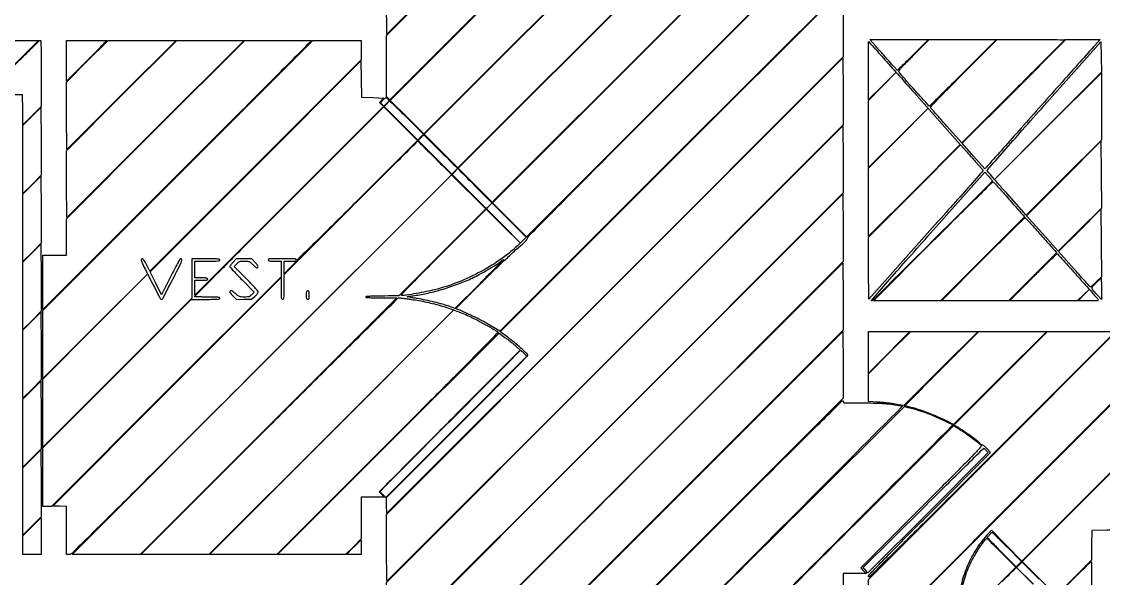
# Model space of a CAD drawing. Extents: x 0 to 1066, y 0 to 761.
# Drawn here: x 537.1 to 656.9, y 433.2 to 494.9 of the extents above; entities that cross this region are included whole.
import ezdxf

# ---------------------------------------------------------------- set-up
doc = ezdxf.new("R2010")
doc.units = 0
doc.header["$MEASUREMENT"] = 0

msp = doc.modelspace()

# ---------------------------------------------------------------- linework, layer by layer
for points in [[(600.95112, 410.81262, -0.000089), (616.037122, 425.89329, -0.000148), (628.744622, 438.584265, -0.000001), (640.296976, 450.11472, -0.338934), (640.332386, 450.119381, -0.005469), (640.366959, 450.098956, -0.000114), (640.537955, 449.995339, -0.000266), (640.737751, 449.874064, -0.000179), (640.965755, 449.735389, -0.016802), (641.532212, 449.363945, -0.006436), (642.295384, 448.81116, -0.004794), (643.029515, 448.253851, -0.045935), (643.31648, 447.98613, -0.382941), (643.315834, 447.781526, -0.006999), (642.515888, 446.920399, -0.005357), (641.039675, 445.408016, -0.000354), (636.740494, 441.102994), (630.019527, 434.382426), (630.331133, 434.063313), (630.642739, 433.7442), (629.356569, 433.7442), (628.0704, 433.7442), (628.0704, 432.073395)], [(583.19021, 347.6214), (607.5126, 371.9439, -0.000083), (616.842058, 381.270304, -0.000138), (624.702941, 389.121666, -0.000001), (631.847775, 396.253869, -0.198682), (631.878066, 396.2664, -0.195815), (631.907834, 396.254277, -0.000184), (632.448699, 395.72577, -0.001797), (633.051965, 395.131597, -0.001097), (633.760158, 394.425958), (635.599174, 392.585516), (618.633062, 375.623608, -0.000131), (607.527997, 364.527096, -0.002245)], [(183.390323, 95.266879, 0.000001), (192.989143, 95.254457, 0.000118)], [(602.75385, 427.759222, -0.000134), (616.922857, 441.920975, -0.001043), (623.542189, 448.505856, -0.000171), (627.957041, 452.876464, -0.583461), (628.074434, 452.843175), (628.120768, 452.6523), (630.316334, 452.645828, -0.00347), (631.408401, 452.635029, -0.007771), (632.237611, 452.608179, -0.010028), (632.905385, 452.562723, -0.015095), (633.4848, 452.49391, -0.002236), (633.86644, 452.435109, -0.003099), (634.208021, 452.378743, -0.001933), (634.494689, 452.328469, -0.038629), (634.58063, 452.306095, -0.553531), (634.5958, 452.240649, -0.000009), (624.335169, 441.937576, -0.000373), (611.84875, 429.418626, -0.000139), (594.268763, 411.828863)], [(329.859243, 95.267872, -0.000023), (352.558836, 95.240684, -0.000004), (375.624384, 95.211821, -0.198594)], [(479.458836, 95.240684, -0.000004), (502.524384, 95.211821, -0.198594)], [(733.258836, 95.240684, -0.000004), (756.324384, 95.211821, -0.198594)], [(289.192229, 95.24091, -0.000004), (312.172908, 95.212432, -0.198597)], [(416.092229, 95.24091, -0.000004), (439.072908, 95.212432, -0.198597)], [(542.992229, 95.24091, -0.000004), (565.972908, 95.212432, -0.198597)], [(606.442229, 95.24091, -0.000004), (629.422908, 95.212432, -0.198597)], [(669.892229, 95.24091, -0.000004), (692.872908, 95.212432, -0.198597)], [(375.865972, 145.56135, -0.000139), (375.849221, 127.376659, -0.000232), (375.823742, 112.056445, -0.000003), (375.794083, 98.149601, -0.198357)], [(645.701484, 432.887361, -0.000974), (646.823903, 434.000399, -0.000054), (647.836872, 435.000778, -0.197259), (647.867134, 435.0132, -0.195823), (647.897132, 435.000983, -0.000183), (648.443523, 434.467045, -0.001793), (649.052931, 433.866799, -0.001094), (649.768354, 433.153947)]]:
    msp.add_lwpolyline(points, format="xyb")
for points in [[(409.06215, 749.15415), (40.8618, 749.132981), (40.8618, 380.65769), (40.8618, 12.1824), (501.2973, 12.1824), (961.7328, 12.1824), (961.7328, 380.646631), (961.7328, 749.110861), (961.41555, 749.1633, 0.040886), (961.153339, 749.184871, 0.000002), (934.190609, 749.194398, 0.000089), (904.448031, 749.199508, 0.000054), (869.1804, 749.195529, -0.000029), (813.61687, 749.186499, -0.000004), (696.10453, 749.175037, -0.000004), (556.774728, 749.163736, -0.000004)], [(609.057454, 479.583682), (590.0427, 460.575409), (588.964527, 461.234581, 0.0137), (588.214643, 461.665277, 0.008179), (587.300976, 462.138149, 0.00796), (586.328221, 462.602434, 0.009434), (585.394383, 463.008894), (585.145266, 463.111778), (588.103871, 466.045939, -0.002361), (589.310858, 467.231703, -0.0026), (590.490929, 468.368236, -0.00242), (591.508821, 469.329063, -0.013213), (592.075388, 469.831321, 0.005881), (592.550274, 470.240028, 0.018595), (592.854564, 470.529001, 0.023325), (593.044583, 470.742454, 0.168697), (593.090594, 470.869889, -0.19425), (593.161706, 471.039993, -0.000109), (597.10688, 475.028739, -0.001037), (602.301088, 480.256284, -0.00028), (610.560494, 488.525023), (628.0281, 505.99281), (628.050154, 502.292383), (628.072208, 498.591955)], [(602.797044, 465.702418), (577.5219, 440.426842), (577.497594, 441.291045), (577.473287, 442.155248), (585.301944, 449.984244, 0.000591), (588.303665, 452.993198, 0.000976), (590.830932, 455.542481, 0.000054), (593.102343, 457.843144, 0.197222), (593.1306, 457.911995, 0.208129), (593.056111, 458.083191, 0.004425), (592.362411, 458.718062, 0.010803), (591.614465, 459.361843, 0.014468), (590.90753, 459.910672), (590.08036, 460.515319), (609.05423, 479.489358), (628.0281, 498.463397), (628.050144, 494.720696), (628.072189, 490.977995)], [(539.2404, 489.134728), (539.2404, 485.474455), (538.22709, 484.463785), (537.213779, 483.453114), (537.19074, 485.099607), (537.1677, 486.7461), (535.096994, 486.768798), (533.026288, 486.791495), (536.027147, 489.793248, -0.001656), (537.185282, 490.944077, -0.00269), (538.177699, 491.913235, -0.000412), (539.061519, 492.765694, -0.194009), (539.134203, 492.795, -0.401748), (539.193761, 492.737935, -0.003436), (539.218636, 492.044876, -0.006087), (539.236029, 491.011607, -0.001164)], [(569.1888, 492.77376, -0.198728), (569.182618, 492.75882, -0.000001), (564.81498, 488.384992, -0.000111), (560.008591, 483.573948, -0.000067), (554.2992, 477.8631), (539.4096, 462.97368), (539.4096, 465.99804), (539.4096, 469.0224), (540.7209, 469.0224), (542.0322, 469.0224), (542.0322, 471.031515), (542.0322, 473.04063), (551.909114, 482.917815), (561.786029, 492.795), (565.487414, 492.795, -0.000538), (566.906714, 492.793474, -0.000897), (568.101518, 492.788761, -0.000032), (569.18011, 492.782501, -0.412496)], [(574.6878, 491.716235), (574.6878, 490.637471), (562.978366, 478.928266), (551.268932, 467.219061), (550.921922, 467.909231, 0.012536), (550.775412, 468.183282, 0.021195), (550.637467, 468.404091, 0.018595), (550.516844, 468.566789, 0.227728), (550.448956, 468.5994, 0.100331), (550.400889, 468.589657, 0.09824), (550.36, 468.561932, 0.097635), (550.33261, 468.52053, 0.09776), (550.323, 468.471849, 0.117929), (550.401077, 468.145416, 0.001436), (551.395461, 466.199505, 0.000757), (552.429345, 464.198009, 0.28012), (552.5649, 464.1156, 0.28012), (552.700455, 464.198009, 0.000757), (553.734339, 466.199505, 0.001436), (554.728723, 468.145416, 0.117929), (554.8068, 468.471849, 0.098238), (554.797142, 468.520529, 0.097753), (554.769625, 468.561932, 0.098131), (554.728544, 468.589659, 0.099844), (554.680248, 468.5994, 0.266047), (554.599021, 468.552888, 0.004305), (554.326524, 468.079262, 0.008746), (553.990505, 467.458283, 0.003644), (553.557996, 466.609384), (552.562296, 464.619368), (551.930642, 465.891713), (551.298988, 467.164058), (562.972244, 478.837695), (574.6455, 490.511333), (574.6878, 488.501816), (574.7301, 486.4923), (575.983833, 486.45), (577.237565, 486.4077), (576.977536, 486.15889), (576.717508, 485.910081), (576.927152, 485.69126), (577.136796, 485.472439), (566.690898, 475.026798), (556.245, 464.581157), (556.245, 465.405878), (556.245, 466.2306), (556.9641, 466.2306, 0.00643), (557.343186, 466.235475, 0.037256), (557.5422, 466.255482, 0.088943), (557.646721, 466.293883, 0.266366), (557.6832, 466.3575, 0.266366), (557.646721, 466.421117, 0.088943), (557.5422, 466.459518, 0.037256), (557.343186, 466.479525, 0.00643), (556.9641, 466.4844), (556.245, 466.4844), (556.245, 467.415), (556.245, 468.3456), (557.6409, 468.3456, 0.002745), (558.412682, 468.349837, 0.019923), (558.783, 468.368673, 0.041306), (558.983757, 468.403801, 0.341131), (559.0368, 468.4725, 0.350929), (558.981054, 468.542144, 0.034985), (558.7548, 468.576535, 0.017834), (558.341769, 468.595234, 0.002394), (557.4717, 468.5994), (555.9066, 468.5994), (555.9066, 466.420787), (555.9066, 464.242175), (547.6581, 455.994), (539.4096, 447.745825), (539.4096, 451.510134), (539.4096, 455.274444), (545.22585, 461.112072), (551.0421, 466.9497), (545.22585, 461.154832), (539.4096, 455.359963), (539.4096, 459.124342), (539.4096, 462.888721), (554.36256, 477.841861), (569.315521, 492.795), (572.00166, 492.795), (574.6878, 492.795)], [(546.516, 492.773251, -0.197693), (546.509747, 492.758055, -0.000032), (545.857442, 492.099685, -0.000753), (545.133718, 491.371523, -0.000455), (544.2741, 490.5108), (542.0322, 488.270097), (542.0322, 490.532549), (542.0322, 492.795), (544.2741, 492.795, -0.000909), (545.133758, 492.793437, -0.001516), (545.857442, 492.788611, -0.000093), (546.507153, 492.782188, -0.411267)], [(636.190528, 486.714427), (641.035279, 481.268355), (635.948739, 476.181815), (630.8622, 471.095276), (630.8622, 474.859491), (630.8622, 478.623707), (634.18275, 481.965803), (637.5033, 485.3079), (634.18275, 482.008907), (630.8622, 478.709913), (630.8622, 482.431071), (630.8622, 486.152229), (632.40615, 487.718164), (633.9501, 489.284098), (632.40615, 487.762181), (630.8622, 486.240263), (630.8622, 489.452554), (630.8622, 492.664846), (631.103989, 492.412673, -0.008838), (631.286614, 492.215338, -0.000072), (632.697897, 490.634792, -0.00026), (634.316122, 488.820063, -0.000167)], [(635.8113, 491.1876, -0.001327), (635.159749, 490.538889, -0.002166), (634.603371, 489.992625, -0.000267), (634.105951, 489.508979, -0.195127), (634.072974, 489.4956, -0.206639), (634.041446, 489.509211, -0.000965), (633.792038, 489.774909, -0.004247), (633.509808, 490.081927, -0.002645), (633.18388, 490.44644, 0.000384), (632.81339, 490.864582, 0.000268), (632.394876, 491.335686, 0.00027), (631.993111, 491.786957, 0.000561), (631.679138, 492.13844), (631.015577, 492.8796), (634.258645, 492.8796), (637.501714, 492.8796)], [(641.3526, 489.1995, -0.000633), (639.938258, 487.788455, -0.001045), (638.739436, 486.600429, -0.000062), (637.658143, 485.533611, -0.197129), (637.623498, 485.5194, -0.212764), (637.561063, 485.547228, -0.000096), (636.000618, 487.283713, -0.000643), (634.555998, 488.896092, -0.02543), (634.256132, 489.268094, -0.29304), (634.247447, 489.419043, -0.048246), (634.422626, 489.670185, -0.018222), (634.821994, 490.105883, -0.001648), (635.862758, 491.154467), (637.586352, 492.8796), (641.309161, 492.8796), (645.031971, 492.8796)], [(652.6044, 492.858215, -0.198431), (652.598197, 492.843201, -0.000005), (650.931081, 491.16993, -0.000293), (649.092247, 489.326503, -0.000176), (646.907995, 487.140894), (641.211589, 481.444957), (639.522089, 483.334129, -0.000917), (638.869493, 484.06655, -0.001415), (638.30834, 484.702288, -0.000432), (637.823311, 485.255894, -0.0436), (637.762667, 485.338814, -0.336354), (637.774055, 485.447273, -0.001733), (638.560745, 486.279932, -0.004889), (639.651363, 487.404076, -0.001315), (641.404662, 489.166964), (645.116579, 492.8796), (648.860489, 492.8796, -0.000535), (650.296095, 492.878063, -0.000893), (651.504626, 492.873318, -0.000032), (652.59565, 492.867016, -0.412504)], [(656.228871, 492.56235, 0.007884), (656.001169, 492.315033, 0.000068), (654.282304, 490.387469, 0.000238), (652.309451, 488.172353, 0.000154), (650.025599, 485.604, -0.000103), (647.749853, 483.044244, -0.000165), (645.803199, 480.85701, -0.00003), (644.082273, 478.924914, -0.008876), (643.93911, 478.769835), (643.754424, 478.57677), (642.499947, 479.985037), (641.245469, 481.393304), (646.988151, 487.136452), (652.730833, 492.8796), (654.630586, 492.8796), (656.530339, 492.8796)], [(650.723902, 483.321876), (644.7789, 477.3555), (650.72205, 483.277273), (656.6652, 489.199047), (656.6652, 485.476553), (656.6652, 481.754059), (652.49865, 477.591666), (648.3321, 473.429272), (646.1748, 475.857686, -0.001951), (645.347765, 476.796004, -0.003141), (644.651207, 477.602703, -0.000597), (644.043498, 478.317232, -0.177735), (644.0175, 478.388057, -0.182032), (644.044818, 478.460608, -0.000074), (645.868918, 480.538746, -0.001104), (647.903612, 482.845817, -0.00067), (650.3202, 485.566378), (656.6229, 492.642741), (656.645902, 490.965496), (656.668904, 489.288251)], [(574.222281, 475.027784, -0.000896), (571.447303, 472.262156, -0.002033), (569.336701, 470.183168, -0.000239), (567.566094, 468.45486, -0.590376), (567.511747, 468.471302, 0.348971), (567.351983, 468.602868, 0.004253), (565.923835, 468.615559, 0.004184), (564.496119, 468.604155, 0.409431), (564.3666, 468.4725, 0.266366), (564.403079, 468.408883, 0.088943), (564.5076, 468.370482, 0.037256), (564.706614, 468.350475, 0.00643), (565.0857, 468.3456), (565.8048, 468.3456), (565.8048, 467.478555), (565.8048, 466.61151), (553.093755, 453.900255), (540.382711, 441.189), (539.896155, 441.189), (539.4096, 441.189), (539.4096, 444.424788), (539.4096, 447.660576), (547.636787, 455.888088), (555.863975, 464.1156), (557.450387, 464.1156, 0.002356), (558.332838, 464.119759, 0.017601), (558.751248, 464.138442, 0.034286), (558.980742, 464.172743, 0.352017), (559.0368, 464.2425, 0.341131), (558.983757, 464.311199, 0.041306), (558.783, 464.346327, 0.019923), (558.412682, 464.365163, 0.002745), (557.6409, 464.3694, -0.004252), (557.105651, 464.373951, -0.007082), (556.655046, 464.388001, -0.002005), (556.26934, 464.407048, -0.398672), (556.245, 464.432723, -0.198113), (556.263302, 464.477101, -0.000013), (559.320288, 467.552808, -0.00047), (562.699812, 470.946463, -0.000283), (566.714067, 474.965368), (577.183134, 485.43469), (579.044298, 483.573527), (580.905462, 481.712363)], [(579.551926, 484.419975), (581.580629, 482.389949), (581.26407, 482.07339), (580.947511, 481.756831), (579.088062, 483.614839), (577.228613, 485.472847), (577.544457, 485.813373), (577.8603, 486.1539), (577.518949, 485.837251), (577.177598, 485.520602), (576.991024, 485.707176), (576.804451, 485.893749), (577.074021, 486.171874, -0.01541), (577.183819, 486.278384, -0.020194), (577.290788, 486.368301, -0.018145), (577.383807, 486.435035, -0.147569), (577.433407, 486.45, -0.192717), (577.494431, 486.425572, -0.000634), (578.09277, 485.85368, -0.003342), (578.76771, 485.198225, -0.002072)], [(587.315306, 476.656596), (592.962839, 471.008591), (592.179569, 470.236871, -0.040111), (590.27383, 468.638871, -0.030576), (587.960589, 467.199908, -0.029788), (585.414425, 466.014301, -0.032179), (582.8094, 465.174401, -0.011984), (581.897061, 464.966943, -0.006542), (580.769051, 464.754052, -0.005253), (579.699592, 464.578228, -0.038129), (579.180693, 464.5386, -0.653317), (579.1417, 464.627489, -0.004441), (579.899551, 465.436271, -0.005149), (581.151243, 466.721758, -0.000741), (583.739796, 469.318295), (588.518929, 474.097991), (590.422915, 472.215845), (592.3269, 470.3337), (590.44419, 472.23825), (588.56148, 474.1428), (588.85794, 474.459), (589.1544, 474.7752), (588.8382, 474.47874), (588.522, 474.18228), (586.640015, 476.062872), (584.758029, 477.943463), (585.073864, 478.283982), (585.3897, 478.6245), (585.049173, 478.308657), (584.708647, 477.992813), (582.85224, 479.850659), (580.995834, 481.708505), (581.284713, 482.006553, -0.007596), (581.398821, 482.120758, -0.011245), (581.502566, 482.217049, -0.006609), (581.591686, 482.294028, -0.176608), (581.620682, 482.3046, -0.19782), (581.653625, 482.291036, -0.000024), (583.312903, 480.645499, -0.000647), (585.146457, 478.82224, -0.000391)], [(584.734369, 477.883935), (588.477526, 474.140069), (583.656871, 469.31997), (578.836215, 464.499872), (578.094458, 464.492172, 0.000979), (576.497551, 464.472471, 0.007008), (575.726043, 464.450625, 0.00596), (575.247081, 464.424619, 0.394965), (575.1954, 464.3694, 0.395292), (575.231713, 464.330645, 0.003921), (575.644814, 464.306995, 0.008777), (576.179526, 464.289989, 0.00356), (576.908456, 464.2848), (578.621511, 464.2848), (564.4089, 450.072), (550.196289, 435.8592), (546.431558, 435.8592), (542.666828, 435.8592), (563.689864, 456.90345), (584.7129, 477.9477), (563.647436, 456.90345, -0.000134), (550.914911, 444.190584, -0.001486), (545.803771, 439.120308, -0.000582), (542.618435, 435.98647, -0.196493), (542.307086, 435.8592), (542.0322, 435.8592), (542.0322, 438.520925), (542.0322, 441.182651), (541.270317, 441.206975), (540.508434, 441.2313), (553.156617, 453.878894), (565.8048, 466.526488), (565.8048, 465.321044, 0.002375), (565.808404, 464.562368, 0.032499), (565.828919, 464.28743, 0.125086), (565.879794, 464.163074, 0.237728), (565.974, 464.1156, 0.25695), (566.069128, 464.167942, 0.111023), (566.119447, 464.308571, 0.028622), (566.139705, 464.618612, 0.002005), (566.1432, 465.49017), (566.1432, 466.864739), (573.524369, 474.24627, -0.000272), (576.357684, 477.076644, -0.000451), (578.749903, 479.459475, -0.000012), (580.918348, 481.615413, -0.198155), (580.948375, 481.6278, -0.197412), (580.978267, 481.615519, -0.000045), (582.078182, 480.52804, -0.000886), (583.296052, 479.319444, -0.000536)], [(642.697954, 479.396706), (643.578009, 478.403319), (643.417054, 478.197116, -0.015822), (643.284498, 478.037945, -0.000047), (641.489239, 476.01628, -0.000275), (639.459406, 473.733418, -0.000172), (637.0803, 471.062556), (630.9045, 464.134198), (630.882384, 467.571123), (630.860268, 471.008048), (635.958384, 476.110448), (641.0565, 481.212848), (641.4372, 480.80147, -0.003031), (641.640216, 480.579409, -0.000785), (641.964585, 480.219127, -0.000798), (642.333101, 479.807197, -0.000813)], [(644.5674, 477.248652, -0.199583), (644.499641, 477.085662, -0.000038), (637.922566, 470.543428, -0.00003), (631.331052, 463.988603, -0.283309), (631.204996, 463.959035, -0.535307), (631.192388, 464.005298, -0.000115), (632.992677, 466.069743, -0.001619), (635.013039, 468.370399, -0.000964), (637.432622, 471.097125), (643.761301, 478.201532), (644.16435, 477.75647, -0.006542), (644.318794, 477.581378, -0.009714), (644.449004, 477.423711, -0.00533), (644.553978, 477.288516, -0.163833)], [(646.267332, 475.392791, -0.000583), (646.87559, 474.707128, -0.00083), (647.414279, 474.096418, -0.000457), (647.868452, 473.578845, -0.01235), (647.985172, 473.438751), (648.145844, 473.235919), (643.501661, 468.59116), (638.857477, 463.9464), (635.134992, 463.9464), (631.412507, 463.9464), (638.0109, 470.5452, -0.000358), (640.544592, 473.075422, -0.000594), (642.685831, 475.205602, -0.00002), (644.624427, 477.129457, -0.19791), (644.659729, 477.144, -0.209701), (644.693556, 477.12916, -0.000326), (645.152767, 476.629582, -0.002458), (645.666686, 476.064201, -0.001506)], [(604.566148, 444.799086), (581.060106, 421.293044), (580.179303, 421.422108, 0.006459), (579.776336, 421.475847, 0.003726), (579.290085, 421.530637, 0.003723), (578.801068, 421.578373, 0.006226), (578.38905, 421.610331), (577.4796, 421.669491), (577.4796, 423.455642), (577.4796, 425.241794), (602.75385, 450.516178), (628.0281, 475.790562), (628.050145, 472.047844), (628.072189, 468.305127)], [(656.096748, 466.042705, -0.007099), (655.873481, 465.824012, -0.011154), (655.674927, 465.643244, -0.005383), (655.504168, 465.497811, -0.259934), (655.461521, 465.489782, -0.127278), (655.41732, 465.51847, -0.000315), (654.906312, 466.076699, -0.001972), (654.332086, 466.709776, -0.001223), (653.66271, 467.4573), (651.928889, 469.4031), (654.275895, 471.751345), (656.6229, 474.099589), (656.644943, 470.358468), (656.666986, 466.617346)], [(649.771361, 471.460405, -0.000347), (650.367223, 470.788497, -0.000474), (650.902917, 470.182431, -0.000307), (651.352287, 469.672426, -0.00554), (651.494235, 469.507475), (651.700839, 469.261941), (649.044073, 466.60417), (646.387307, 463.9464), (642.664695, 463.9464), (638.942082, 463.9464), (643.5522, 468.5571, -0.000471), (645.323203, 470.324991, -0.00078), (646.821722, 471.813407, -0.000035), (648.1763, 473.154474, -0.197592), (648.208705, 473.1678, -0.21013), (648.239849, 473.154106, -0.000291), (648.68687, 472.666253, -0.002324), (649.186683, 472.115022, -0.001422)], [(560.492614, 468.236648, 0.015877), (560.356286, 468.088618, 0.020428), (560.241179, 467.943826, 0.018695), (560.156184, 467.817823, 0.139915), (560.1366, 467.749206, 0.185067), (560.167811, 467.66777, 0.002508), (560.533781, 467.264545, 0.006713), (560.970461, 466.800888, 0.004315), (561.488705, 466.274393), (562.840809, 464.92427), (562.571909, 464.646835, -0.029574), (562.39822, 464.487638, -0.090524), (562.258754, 464.411049, -0.068415), (562.080347, 464.377656, -0.012103), (561.739315, 464.3694, -0.014137), (561.391045, 464.379249, -0.071691), (561.201191, 464.417671, -0.077097), (561.036331, 464.507032, -0.017799), (560.791179, 464.7078, 0.027824), (560.359317, 465.04725, 0.334425), (560.160426, 465.040297, 0.412921), (560.141765, 464.866888, 0.029704), (560.499352, 464.471614), (560.862104, 464.1156), (561.704902, 464.11907), (562.5477, 464.122539), (562.90725, 464.447814, 0.022054), (563.044896, 464.583843, 0.026586), (563.161182, 464.723583, 0.026806), (563.244731, 464.8491, 0.13422), (563.2668, 464.929833, 0.179832), (563.228406, 465.033129, 0.004355), (562.886557, 465.422553, 0.008704), (562.460121, 465.883479, 0.005177), (561.937149, 466.418177), (560.607499, 467.749779), (560.896245, 468.04769, -0.025489), (561.082785, 468.221487, -0.09044), (561.224203, 468.302213, -0.072173), (561.401242, 468.337035, -0.012529), (561.742981, 468.3456, -0.013596), (562.098671, 468.335926, -0.083582), (562.276883, 468.295858, -0.086716), (562.429256, 468.200129, -0.015211), (562.6746, 467.9649, 0.013557), (562.825675, 467.819092, 0.018241), (562.970578, 467.696031, 0.015481), (563.095728, 467.603505, 0.152585), (563.157514, 467.5842, 0.309684), (563.245521, 467.644491, 0.184829), (563.246049, 467.776708, 0.074264), (563.128548, 467.986874, 0.029502), (562.910786, 468.236648), (562.554771, 468.5994), (561.7017, 468.5994), (560.848629, 468.5994)], [(587.76531, 465.814413), (585.065912, 463.114025), (584.508706, 463.312049, 0.015545), (583.719971, 463.565032, 0.009572), (582.777726, 463.81584, 0.009454), (581.80305, 464.035946, 0.01272), (580.912522, 464.195931, -0.002455), (580.493944, 464.26229, -0.00388), (580.135779, 464.323734, -0.001016), (579.824436, 464.380289, -0.152075), (579.792583, 464.397017, -0.602038), (579.797612, 464.413363, -0.002952), (580.01138, 464.452842, -0.00764), (580.270789, 464.495088, -0.004341), (580.585812, 464.538672, 0.024492), (582.085132, 464.808051, 0.016544), (583.764555, 465.254508, 0.016307), (585.448405, 465.822862, 0.020553), (586.963901, 466.462237, 0.014273), (587.759519, 466.865262, 0.007206), (588.739853, 467.415982, 0.006251), (589.658012, 467.964787, 0.034378), (590.1273, 468.299798, -0.006852), (590.227574, 468.380059, -0.009806), (590.318826, 468.448239, -0.00614), (590.396673, 468.502623, -0.131973), (590.422904, 468.511758, -0.69191), (590.427937, 468.500867, -0.00008), (589.65948, 467.720667, -0.001137), (588.797481, 466.849745, -0.000673)], [(654.01366, 466.691896, -0.000255), (654.859962, 465.739647, -0.000392), (655.591799, 464.91404, -0.000125), (656.225263, 464.19792, -0.011389), (656.316009, 464.090446, -0.337692), (656.318031, 464.015814, -0.205548), (656.238553, 463.968054, -0.031727), (655.983087, 463.949573, -0.002196), (655.260626, 463.9464), (654.089135, 463.9464), (654.721506, 464.60205), (655.353877, 465.2577), (654.675217, 464.60205), (653.996557, 463.9464), (650.23424, 463.9464), (646.471923, 463.9464), (649.093628, 466.569128, -0.001381), (650.102887, 467.573219, -0.002281), (650.96167, 468.415179, -0.00023), (651.731447, 469.162335, -0.291044), (651.771376, 469.170578, -0.118551), (651.810072, 469.14417, -0.000144), (652.453166, 468.433688, -0.001285), (653.171438, 467.635577, -0.000789)], [(567.4968, 468.322465, -0.194883), (567.490386, 468.306635, -0.000389), (567.29799, 468.108482, -0.002616), (567.079477, 467.886121, -0.001609), (566.82, 467.6265), (566.1432, 466.953669), (566.1432, 467.649635), (566.1432, 468.3456), (566.82, 468.3456, -0.003203), (567.079517, 468.343937, -0.005339), (567.29799, 468.338804, -0.001145), (567.48774, 468.331883, -0.40291)], [(607.36194, 439.980883), (586.651691, 419.270634), (585.682295, 419.735514, 0.01308), (584.791368, 420.134448, 0.011719), (583.847811, 420.501947, 0.011963), (582.912725, 420.816028, 0.015903), (582.048, 421.053779, -0.002681), (581.737169, 421.130462, -0.00412), (581.469005, 421.200501, -0.00145), (581.23881, 421.263371, -0.112245), (581.205554, 421.28124, -0.434041), (581.204538, 421.310112, -0.000002), (588.060941, 428.187872, -0.000242), (595.615726, 435.75879, -0.000145), (604.597454, 444.745781), (628.0281, 468.17657), (628.050145, 464.433851), (628.072189, 460.691132)], [(656.6652, 465.283112), (656.6652, 464.081825), (656.22105, 464.578118, -0.006287), (655.718315, 465.154292, -0.151825), (655.635411, 465.348473, -0.21009), (655.693979, 465.530065, -0.013697), (656.08115, 465.942723, -0.002057), (656.288667, 466.150386, -0.003319), (656.467239, 466.325282, -0.000623), (656.625595, 466.47795, -0.193842), (656.641606, 466.4844, -0.408031), (656.651263, 466.474945, -0.00038), (656.658269, 466.131522, -0.003069), (656.663504, 465.743746, -0.00184)], [(568.5966, 464.5809, 0.009792), (568.601803, 464.315244, 0.077556), (568.625441, 464.194912, 0.189837), (568.676619, 464.137028, 0.118451), (568.7658, 464.1156, 0.118451), (568.854981, 464.137028, 0.189837), (568.906159, 464.194912, 0.077556), (568.929797, 464.315244, 0.009792), (568.935, 464.5809, 0.009792), (568.929797, 464.846556, 0.077556), (568.906159, 464.966887, 0.189837), (568.854981, 465.024772, 0.118451), (568.7658, 465.0462, 0.118451), (568.676619, 465.024772, 0.189837), (568.625441, 464.966887, 0.077556), (568.601803, 464.846556, 0.009792)], [(580.250906, 464.110512, -0.019124), (581.940528, 463.808133, -0.017896), (583.640387, 463.37206, -0.018051), (585.288925, 462.820248, -0.020457), (586.8246, 462.170956, -0.01387), (587.62252, 461.766987, -0.006559), (588.629723, 461.204243, -0.002488), (589.637968, 460.616733, -0.121756), (589.802775, 460.45535, -0.346284), (589.795775, 460.393751, -0.00003), (586.238107, 456.796929, -0.000844), (582.292786, 452.822104, -0.000507), (577.596582, 448.116282), (565.339719, 435.8592), (561.617309, 435.8592), (557.894898, 435.8592), (571.430799, 449.41635), (584.9667, 462.9735), (571.388301, 449.41635), (557.809903, 435.8592), (554.045396, 435.8592), (550.280889, 435.8592), (564.4935, 450.072, -0.00046), (570.101638, 455.669898, -0.000842), (574.687248, 460.223362, -0.000043), (578.747045, 464.240459, -0.197517), (578.854912, 464.2848, -0.029823), (578.958351, 464.278625, -0.001237), (579.326365, 464.233603, -0.002141), (579.762282, 464.177282, -0.001518)], [(591.763203, 458.971178), (592.299306, 458.504781), (585.205859, 451.39084, 0.000142), (582.436157, 448.611553, 0.000205), (579.986073, 446.149573, 0.000107), (577.910363, 444.061184, 0.003287), (577.397385, 443.538018), (576.682357, 442.799136), (576.970674, 442.501668), (577.258991, 442.2042), (575.973396, 442.2042), (574.6878, 442.2042), (574.6878, 439.900295), (574.6878, 437.596389), (573.822162, 436.727795), (572.956523, 435.8592), (569.190421, 435.8592), (565.424319, 435.8592), (577.684069, 448.119169), (589.94382, 460.379138), (590.58546, 459.908357, -0.005971), (590.870123, 459.694219, -0.003814), (591.196099, 459.438864, -0.003831), (591.511833, 459.183645, -0.007129)], [(609.508461, 434.598009), (590.944713, 416.034261), (590.324506, 416.611641, 0.016782), (589.672908, 417.178647, 0.010437), (588.873431, 417.801253, 0.010463), (588.055383, 418.385092, 0.018037), (587.347974, 418.831431), (586.683647, 419.217818), (607.355874, 439.890202), (628.0281, 460.562586), (628.050154, 456.862171), (628.072208, 453.161756)], [(635.4306, 460.540662, -0.197716), (635.424349, 460.525472, -0.000031), (634.759616, 459.854672, -0.000739), (634.022238, 459.112851, -0.000446), (633.1464, 458.2359), (630.8622, 455.952875), (630.8622, 458.257638), (630.8622, 460.5624), (633.1464, 460.5624, -0.000892), (634.022278, 460.560838, -0.001487), (634.759616, 460.556015, -0.000089), (635.421755, 460.549595, -0.411325)], [(638.899092, 456.462848), (634.7961, 452.363296), (633.7809, 452.520486, 0.006603), (633.323112, 452.58519, 0.004101), (632.784338, 452.64961, 0.004113), (632.251536, 452.704454, 0.007417), (631.81395, 452.739322), (630.8622, 452.800968), (630.8622, 454.333477), (630.8622, 455.865987), (633.209283, 458.214193), (635.556367, 460.5624), (639.279225, 460.5624), (643.002083, 460.5624)], [(644.567302, 446.898193, -0.000286), (637.393037, 439.731398, -0.00167), (633.601773, 435.973599, -0.000355), (630.970384, 433.386483, -0.610255), (630.87572, 433.417817, -0.234045), (630.931905, 433.596583, -0.001281), (632.215502, 434.928592, -0.003272), (634.107745, 436.856751, -0.000606), (637.616905, 440.377474), (644.38687, 447.1533), (644.028407, 447.55515, 0.016725), (643.881605, 447.709037, 0.021866), (643.73695, 447.838957, 0.020149), (643.610199, 447.934867, 0.153046), (643.539585, 447.957, -0.097427), (643.478631, 447.968991, -0.038281), (643.401767, 448.007554, -0.036062), (643.322698, 448.063244, -0.037396), (643.253477, 448.129098, 0.04671), (642.967357, 448.39134, 0.004003), (642.169844, 448.985768, 0.005551), (641.36047, 449.565313, 0.019668), (640.823144, 449.910464), (640.335987, 450.196975), (645.518186, 455.379688), (650.700384, 460.5624), (654.465244, 460.5624), (658.230104, 460.5624)], [(660.57613, 447.85125), (647.863231, 435.1401), (646.172699, 436.840535), (644.482167, 438.54097), (644.120787, 438.151835, 0.042672), (642.856447, 436.533275, 0.041754), (641.874774, 434.712121, 0.04098), (641.194598, 432.719959, 0.03802), (640.827058, 430.59285), (640.724174, 429.5142), (637.760223, 429.5142), (634.796273, 429.5142), (650.3202, 445.0383), (665.844127, 460.5624), (669.566578, 460.5624), (673.28903, 460.5624)], [(645.455614, 455.408155), (640.2951, 450.25391), (639.200974, 450.792518, 0.013582), (638.301675, 451.205264, 0.011286), (637.324353, 451.596243, 0.011577), (636.373184, 451.92718, 0.019355), (635.5575, 452.155536, -0.003548), (635.327767, 452.212087, -0.005303), (635.127917, 452.265051, -0.00239), (634.958632, 452.312713, -0.107518), (634.926688, 452.329893, -0.434458), (634.925462, 452.358117, -0.000076), (636.103525, 453.557519, -0.001367), (637.418128, 454.888231, -0.000819), (638.987161, 456.462662), (643.086246, 460.5624), (646.851187, 460.5624), (650.616127, 460.5624)], [(592.731053, 458.128301), (593.042645, 457.809202), (585.221048, 449.987948), (577.399451, 442.166694), (577.101126, 442.455843, -0.012086), (576.986854, 442.572086, -0.016679), (576.890433, 442.682172, -0.0133), (576.817, 442.776913, -0.159526), (576.8028, 442.820287, -0.198373), (576.846944, 442.927173, -0.000012), (584.553391, 450.665304, -0.000012), (592.260372, 458.403255, -0.199428), (592.366649, 458.4474, -0.174494), (592.399038, 458.435742, -0.007048), (592.495478, 458.353665, -0.011626), (592.607829, 458.25057, -0.007897)], [(635.730487, 452.024589, -0.009601), (636.051088, 451.937591, -0.004628), (636.458552, 451.814471, -0.004587), (636.881158, 451.678229, -0.006558), (637.253287, 451.549036, -0.015073), (638.067384, 451.226316, -0.007631), (639.073277, 450.773709, -0.001823), (640.103176, 450.286683, -0.289024), (640.1682, 450.183591, -0.198683), (640.148062, 450.134913, -0.000001), (628.606166, 438.572648, -0.000137), (615.900627, 425.851728, -0.000082), (600.808084, 410.754184), (561.447968, 371.394), (557.683267, 371.394), (553.918566, 371.394), (594.35654, 411.83204, -0.00014), (611.900868, 429.366607, -0.00037), (624.453645, 441.886847, -0.000009), (634.8146, 452.205305, -0.273564), (634.922207, 452.232697, 0.007531), (635.00439, 452.209976, 0.000669), (635.212313, 452.156145, 0.000874), (635.460517, 452.092702, 0.000681)], [(643.914905, 447.383582), (644.140066, 447.148565), (637.477572, 440.486471), (630.815078, 433.824377), (630.537578, 434.110685), (630.260078, 434.396992), (636.927289, 441.007308, -0.000331), (639.48717, 443.541985, -0.000549), (641.649996, 445.675987, -0.000017), (643.608718, 447.604229, -0.194206), (643.642122, 447.618112, -0.171743), (643.670428, 447.608419, -0.010013), (643.741896, 447.54942, -0.014239), (643.825181, 447.473585, -0.009932)], [(539.2404, 437.8896), (539.2404, 435.8592), (538.2252, 435.8592), (537.21, 435.8592), (537.21, 436.894279), (537.21, 437.929359), (538.202728, 438.924679, -0.00106), (538.584966, 439.306294, -0.001738), (538.910443, 439.627625, -0.000172), (539.202394, 439.913662, -0.196165), (539.217928, 439.92, -0.410835), (539.227157, 439.910877, -0.000121), (539.233799, 439.32357, -0.00173), (539.238785, 438.668158, -0.001037)], [(574.6878, 436.6629), (574.6878, 435.8592), (573.864621, 435.8592), (573.041442, 435.8592), (573.8418, 436.6629, -0.001335), (574.150299, 436.971037, -0.002179), (574.413757, 437.230513, -0.00027), (574.649284, 437.460218, -0.195522), (574.664979, 437.4666, -0.405002), (574.674289, 437.457579, -0.000791), (574.681096, 437.230513, -0.004436), (574.68616, 436.971077, -0.002661)], [(645.604393, 436.048929), (647.189615, 434.462058), (644.059607, 431.332908), (640.9296, 428.203757), (640.931252, 429.176229, -0.036235), (641.092252, 431.343914, -0.041703), (641.564854, 433.362946, -0.04208), (642.361176, 435.260155, -0.038119), (643.486823, 437.06475, -0.00598), (643.651788, 437.283621, -0.009277), (643.799833, 437.468054, -0.004159), (643.928827, 437.620193, -0.218171), (643.962893, 437.6358, -0.194089), (644.001402, 437.620267, -0.000414), (644.468298, 437.169657, -0.002698), (644.992588, 436.657313, -0.001662)], [(646.215212, 436.70709), (647.819055, 435.101579), (647.528392, 434.801691), (647.237729, 434.501803), (645.648764, 436.089117, -0.001704), (645.039581, 436.70183, -0.002765), (644.526558, 437.227134, -0.000435), (644.075728, 437.694706, -0.193953), (644.0598, 437.734224, -0.169385), (644.090549, 437.822388, -0.009129), (644.281264, 438.053732, -0.008098), (644.481649, 438.280425, -0.210719), (644.554605, 438.3126, -0.194105), (644.593451, 438.296929, -0.000412), (645.065824, 437.840981, -0.00269), (645.596234, 437.32262, -0.001657)], [(655.5654, 432.306), (655.5654, 429.5142), (654.527538, 429.5142), (653.489677, 429.5142), (652.603997, 430.402904), (651.718318, 431.291608), (653.620004, 433.194704, -0.000538), (654.350738, 433.924407, -0.00089), (654.969489, 434.538766, -0.000045), (655.528297, 435.091533, -0.197477), (655.543545, 435.0978, -0.411852), (655.552532, 435.088885, -0.00006), (655.55898, 434.277709, -0.001224), (655.56383, 433.376518, -0.000734)]]:
    msp.add_lwpolyline(points, format="xyb", close=True)
for points in [[(602.797044, 518.746917), (577.5219, 493.471638), (577.499856, 497.214322), (577.477811, 500.957005), (602.752956, 526.232283), (628.0281, 551.507562), (628.050144, 547.764878), (628.072189, 544.022195)], [(602.968913, 511.304813), (577.865637, 486.201431), (577.672619, 486.382762), (577.4796, 486.564094), (577.4796, 489.954444), (577.4796, 493.344794), (602.75385, 518.619178), (628.0281, 543.893562), (628.050144, 540.150879), (628.072189, 536.408196)], [(604.848955, 505.655494), (581.625702, 482.432241), (579.763817, 484.292683), (577.901932, 486.153125), (602.965016, 511.216344), (628.0281, 536.279564), (628.050154, 532.579155), (628.072208, 528.878747)], [(606.731104, 500.008204), (585.39, 478.666975), (583.528798, 480.528177), (581.667596, 482.38938), (604.847848, 505.569776), (628.0281, 528.750173), (628.050154, 525.049803), (628.072208, 521.349433)], [(608.634824, 494.297924), (589.197459, 474.860421), (587.314408, 476.742076), (585.431357, 478.623732), (606.729729, 499.922257), (628.0281, 521.220781), (628.050144, 517.478104), (628.072189, 513.735427)], [(610.538328, 488.587427), (593.004466, 471.053413), (591.121415, 472.935069), (589.238364, 474.816726), (608.633232, 494.21176), (628.0281, 513.606794), (628.050144, 509.864118), (628.072189, 506.121442)], [(535.941, 489.7917), (532.938594, 486.7884), (529.216194, 486.7884), (525.493794, 486.7884), (528.4962, 489.7917), (531.498606, 492.795), (535.221006, 492.795), (538.943406, 492.795)], [(551.887963, 482.981235), (542.0745, 473.16747), (542.052446, 476.867764), (542.030392, 480.568057), (548.143427, 486.681529), (554.256462, 492.795), (557.978944, 492.795), (561.701427, 492.795)], [(548.123178, 486.74585), (542.0745, 480.696701), (542.052456, 484.439039), (542.030412, 488.181378), (544.336079, 490.488189), (546.641746, 492.795), (550.406801, 492.795), (554.171856, 492.795)], [(686.065424, 465.724724), (658.910646, 438.569848), (657.259173, 438.546974), (655.6077, 438.5241), (655.584824, 436.871986), (655.561948, 435.219871), (653.617648, 433.276949), (651.673348, 431.334028), (649.791395, 433.21598), (647.909443, 435.097932), (660.639592, 447.828292), (673.369741, 460.558652), (674.852221, 460.581676), (676.3347, 460.6047), (676.357273, 462.0852), (676.379845, 463.5657), (691.035281, 478.22265), (705.690717, 492.8796), (709.455459, 492.8796), (713.220201, 492.8796)], [(602.797054, 458.173326), (577.5219, 432.898037), (577.499846, 436.598412), (577.477792, 440.298786), (602.752946, 465.574074), (628.0281, 490.849363), (628.050154, 487.148988), (628.072208, 483.448614)], [(538.226094, 476.849657), (537.21, 475.833563), (537.21, 479.596561), (537.21, 483.359559), (538.20405, 484.356233), (539.1981, 485.352907), (539.220144, 481.60933), (539.242188, 477.865752)], [(602.797054, 450.643926), (577.5219, 425.368637), (577.499846, 429.069012), (577.477792, 432.769386), (602.752946, 458.044674), (628.0281, 483.319963), (628.050154, 479.619588), (628.072208, 475.919214)], [(654.276154, 471.83687), (651.8853, 469.446265), (650.135415, 471.412782), (648.38553, 473.3793), (652.504215, 477.503902), (656.6229, 481.628504), (656.644954, 477.92799), (656.667008, 474.227476)], [(538.226104, 469.320267), (537.21, 468.304163), (537.21, 472.024861), (537.21, 475.745559), (538.20405, 476.742234), (539.1981, 477.738909), (539.220154, 474.03764), (539.242208, 470.336371)], [(538.226104, 461.790867), (537.21, 460.774763), (537.21, 464.495461), (537.21, 468.216159), (538.20405, 469.212834), (539.1981, 470.209509), (539.220154, 466.50824), (539.242208, 462.806971)], [(538.226094, 454.176857), (537.21, 453.160763), (537.21, 456.923761), (537.21, 460.686759), (538.20405, 461.683433), (539.1981, 462.680107), (539.220144, 458.93653), (539.242188, 455.192952)], [(650.2356, 445.0383), (634.711673, 429.5142), (632.786936, 429.5142), (630.8622, 429.5142), (630.8622, 431.311853), (630.8622, 433.109505), (644.588452, 446.835953), (658.314705, 460.5624), (662.037116, 460.5624), (665.759527, 460.5624)], [(538.226094, 446.562857), (537.21, 445.546763), (537.21, 449.309761), (537.21, 453.072759), (538.20405, 454.069433), (539.1981, 455.066107), (539.220144, 451.32253), (539.242188, 447.578952)], [(538.226104, 439.033467), (537.21, 438.017363), (537.21, 441.738061), (537.21, 445.458759), (538.20405, 446.455434), (539.1981, 447.452109), (539.220154, 443.75084), (539.242208, 440.049571)]]:
    msp.add_lwpolyline(points, close=True)
msp.add_lwpolyline([(649.138453, 432.578988), (647.2323, 434.4633), (649.11442, 432.55934)])

doc.saveas('drawing.dxf')
